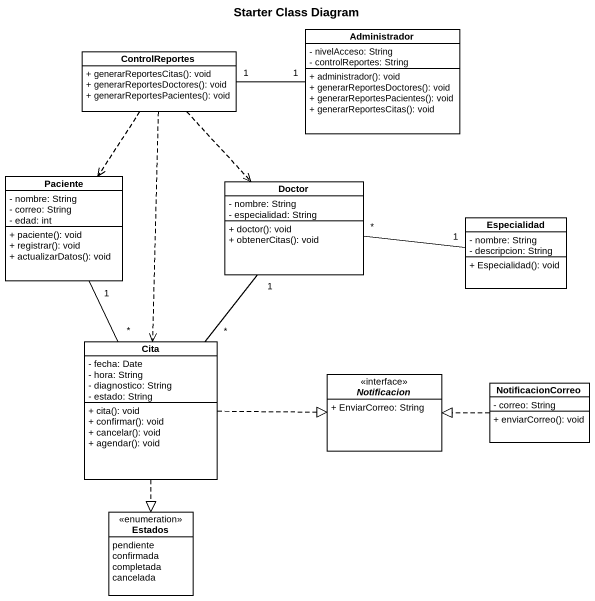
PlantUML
@startuml
title Starter Class Diagram
hide circle
hide empty members
skinparam classAttributeIconSize 0
class Administrador {
  - nivelAcceso: String
  - controlReportes: String
  + administrador(): void
  + generarReportesDoctores(): void
  + generarReportesPacientes(): void
  + generarReportesCitas(): void
}
class ControlReportes {
  + generarReportesCitas(): void
  + generarReportesDoctores(): void
  + generarReportesPacientes(): void
}
class Paciente {
  - nombre: String
  - correo: String
  - edad: int
  + paciente(): void
  + registrar(): void
  + actualizarDatos(): void
}
class Doctor {
  - nombre: String
  - especialidad: String
  + doctor(): void
  + obtenerCitas(): void
}
class Especialidad {
  - nombre: String
  - descripcion: String
  + Especialidad(): void
}
class Cita {
  - fecha: Date
  - hora: String
  - diagnostico: String
  - estado: String
  + cita(): void
  + confirmar(): void
  + cancelar(): void
  + agendar(): void
}
interface Notificacion {
  + EnviarCorreo: String
}
class NotificacionCorreo {
  - correo: String
  + enviarCorreo(): void
}
enum Estados {
  pendiente
  confirmada
  completada
  cancelada
}
Administrador "1" -left- "1" ControlReportes
ControlReportes ..> Paciente
ControlReportes ..> Doctor
ControlReportes ..> Cita
Paciente "1" -- "*" Cita
Doctor "*" -right- "1" Especialidad
Doctor "1" -- "*" Cita
Cita .right.|> Notificacion
Cita ..|> Estados
NotificacionCorreo .left.|> Notificacion
@enduml
